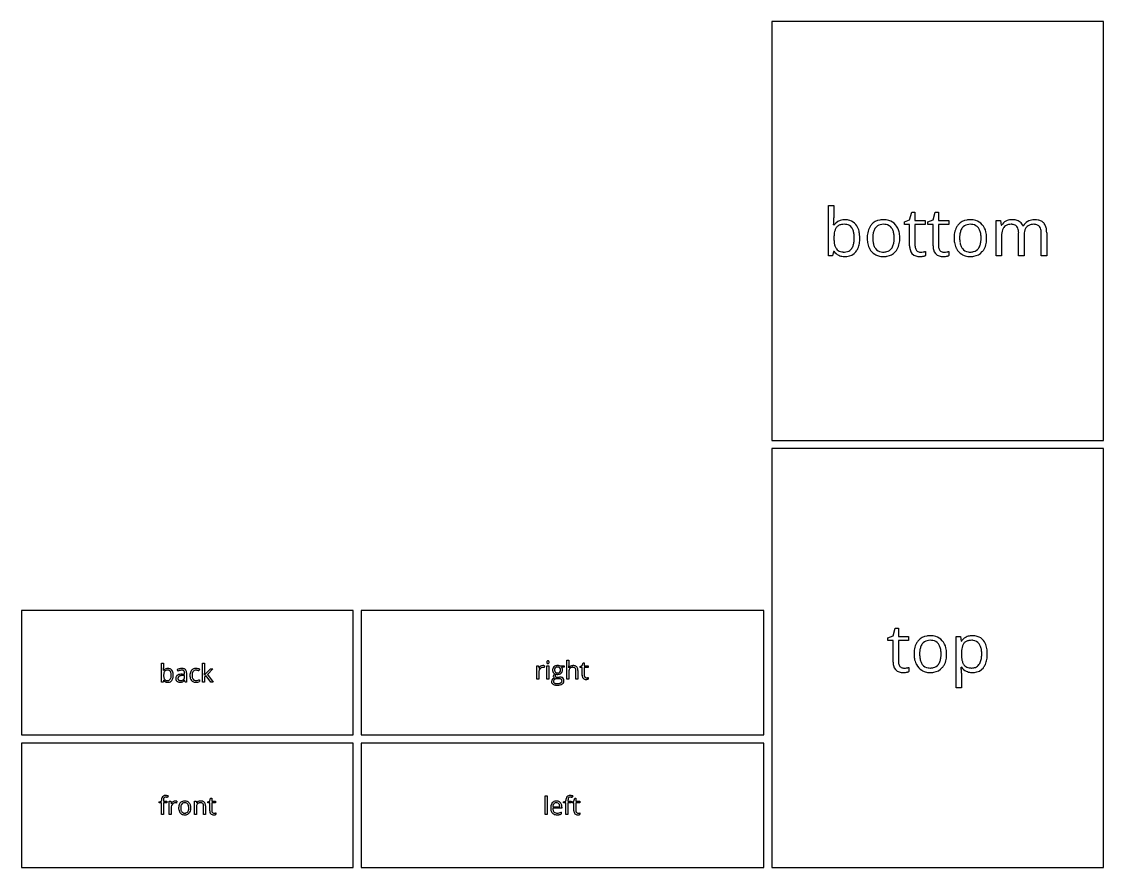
# Model space of a CAD drawing. Header units: millimetres. Extents: x 0 to 397, y 3 to 313.
import ezdxf

# ---------------------------------------------------------------- set-up
doc = ezdxf.new("R2010")
doc.units = ezdxf.units.MM

msp = doc.modelspace()

# ---------------------------------------------------------------- linework, layer by layer
at = {"layer": 'back_labelLayer'}
for p, q in [((51.35, 70.98), (51.35, 77.91)), ((51.35, 77.91), (52.09, 77.91)), ((52.09, 77.91), (52.09, 76.23)), ((57.34, 74.96), (57.12, 75.52)), ((65.26, 75.7), (65.03, 75.07)), ((66.35, 70.98), (66.35, 77.91)), ((66.35, 77.91), (67.08, 77.91)), ((67.08, 77.91), (67.08, 74.24)), ((67.66, 74.19), (69.24, 75.86)), ((70.12, 75.86), (68.14, 73.78)), ((69.24, 75.86), (70.12, 75.86)), ((52.03, 71.61), (51.88, 70.98)), ((52.09, 71.61), (52.03, 71.61)), ((52.05, 75.21), (52.09, 75.21)), ((58.93, 73.88), (59.76, 73.91)), ((59.74, 73.38), (59.01, 73.35)), ((59.74, 72.94), (59.74, 73.38)), ((59.79, 71.67), (59.75, 71.67)), ((59.76, 73.91), (59.76, 74.21)), ((59.94, 70.98), (59.79, 71.67)), ((60.48, 74.31), (60.48, 70.98)), ((65.19, 71.8), (65.19, 71.14)), ((67.04, 73.48), (67.08, 73.48)), ((67.64, 73.29), (67.08, 72.81)), ((67.08, 72.81), (67.08, 70.98)), ((69.36, 70.98), (67.64, 73.29)), ((68.14, 73.78), (70.25, 70.98)), ((51.88, 70.98), (51.35, 70.98)), ((60.48, 70.98), (59.94, 70.98)), ((67.08, 70.98), (66.35, 70.98)), ((70.25, 70.98), (69.36, 70.98))]:
    msp.add_line(p, q, dxfattribs=at)
for centre, radius, start, end in [((40.96, 76.07), 11.12, 355.7238, 358.1259), ((36.67, 76.21), 15.41, 358.1123, 0.0484), ((53.46, 74.25), 1.68, 95.1835, 145.1109), ((53.61, 73.42), 2.52, 89.8743, 96.8145), ((53.64, 73.68), 2.26, 74.2393, 90.5624), ((53.79, 74.23), 1.69, 38.5631, 74.067), ((58.73, 72.52), 3.41, 106.3569, 118.335), ((58.88, 72.07), 3.88, 104.5162, 106.5489), ((58.77, 72.52), 3.42, 90.0714, 104.6521), ((58.79, 72.82), 3.12, 81.568, 90.3249), ((58.97, 73.99), 1.93, 68.2273, 81.7494), ((59.22, 74.62), 1.26, 47.8683, 68.2934), ((59.26, 74.7), 1.17, 19.2331, 46.6741), ((63.75, 74.01), 1.91, 101.4913, 138.3134), ((63.99, 73.05), 2.9, 89.5892, 102.1788), ((64, 72.61), 3.34, 77.7702, 89.9475), ((63.94, 72.27), 3.69, 74.6797, 77.9578), ((64.28, 73.5), 2.41, 70.0946, 74.7386), ((64.61, 74.39), 1.46, 63.5033, 70.1862), ((64.75, 74.7), 1.12, 62.9297, 63.1861), ((42.81, 75.94), 9.26, 355.4718, 355.6524), ((56.07, 73.52), 3.98, 171.0668, 177.8457), ((57.78, 73.43), 5.7, 177.6177, 180.0425), ((56.97, 73.41), 4.89, 179.7763, 185.7075), ((53.42, 72.56), 1.64, 215.585, 245.8362), ((55.05, 73.21), 2.95, 185.5925, 194.2051), ((54.42, 73.78), 2.31, 160.8927, 171.2334), ((53.81, 72.89), 1.68, 193.943, 208.0218), ((53.43, 74.13), 1.27, 143.3382, 161.256), ((53.31, 72.63), 1.11, 208.5537, 217.5605), ((53.2, 74.29), 0.983, 120.1403, 142.4249), ((53.27, 72.62), 1.07, 218.1691, 253.8047), ((53.34, 74.02), 1.29, 100.4469, 119.6701), ((53.47, 73.23), 1.72, 253.1383, 266.8483), ((53.49, 73.24), 2.08, 89.5732, 100.7324), ((53.53, 73.89), 2.38, 266.3775, 270.0511), ((53.52, 73.61), 1.71, 78.6781, 90.375), ((53.54, 72.98), 1.47, 269.3869, 285.8631), ((53.67, 74.23), 1.08, 35.5409, 79.8011), ((53.74, 72.65), 1.75, 274.064, 321.4081), ((53.65, 72.59), 1.06, 286.0163, 326.8497), ((53.55, 74.14), 1.23, 32.7033, 35.5245), ((53.12, 72.94), 1.7, 326.7105, 343.6662), ((53.21, 73.95), 1.61, 15.778, 32.0151), ((52.14, 73.24), 2.73, 343.4172, 353.6369), ((52.16, 73.64), 2.71, 6.1649, 16.0396), ((50.51, 73.45), 4.37, 359.7681, 6.3095), ((50.64, 73.42), 4.24, 353.4935, 0.2206), ((53.4, 73.93), 2.18, 16.4709, 38.4075), ((53.48, 72.86), 2.08, 321.3161, 335.5437), ((52.82, 73.14), 2.8, 335.8306, 350.8255), ((52.3, 73.58), 3.34, 5.1339, 16.7973), ((51.31, 73.4), 4.33, 350.6563, 0.338), ((50.9, 73.43), 4.74, 359.8779, 5.4094), ((57.85, 72.38), 1.28, 115.4905, 182.3568), ((58.43, 72.31), 1.86, 179.5457, 192.695), ((57.8, 72.16), 1.22, 192.0828, 227.4521), ((58.49, 71.21), 2.62, 101.3568, 117.0799), ((59.51, 70.51), 4.95, 112.2122, 115.9642), ((58.51, 72.32), 1.17, 171.2121, 180.2059), ((58.4, 72.31), 1.06, 179.5266, 192.7788), ((58.14, 72.4), 0.789, 120.9734, 172.418), ((58.04, 72.23), 0.689, 192.3264, 222.058), ((58.02, 72.21), 0.658, 222.5806, 229.2546), ((58.11, 72.32), 0.805, 229.7838, 254.2724), ((59.03, 71.73), 3.63, 103.6227, 112.432), ((58.33, 72.11), 1.14, 113.5886, 121.6805), ((58.6, 71.45), 1.85, 102.7995, 113.2433), ((58.23, 72.72), 1.22, 253.9396, 266.4534), ((59, 68.8), 5.07, 92.4696, 101.7065), ((58.26, 73.16), 1.66, 266.0784, 270.059), ((58.74, 72.92), 2.41, 90.4485, 103.7666), ((58.94, 70.04), 3.3, 96.3545, 102.9953), ((58.28, 73.54), 2.04, 269.5792, 282.0414), ((59.18, 67.92), 5.43, 91.8565, 96.4479), ((58.43, 72.88), 1.36, 281.7121, 306.4594), ((58.73, 73.5), 1.83, 83.6507, 90.1754), ((59.15, 66.66), 7.22, 91.7164, 92.9096), ((58.81, 74.12), 1.21, 70.5717, 83.9928), ((58.96, 74.55), 0.75, 42.7296, 71.038), ((58.5, 72.77), 1.23, 306.9881, 313.8559), ((58.49, 72.77), 1.24, 314.1892, 347.427), ((57.35, 73.57), 3.06, 314.7445, 321.7072), ((58.9, 74.51), 0.825, 20.4094, 41.4479), ((58.44, 74.34), 1.31, 7.8272, 20.6042), ((57.87, 72.92), 1.88, 346.9178, 0.2825), ((57.64, 74.22), 2.12, 359.6934, 8.0035), ((57.42, 72.94), 2.33, 359.816, 0.0001), ((58.58, 74.45), 1.9, 6.3379, 19.6815), ((57.58, 74.32), 2.91, 359.8026, 6.6583), ((65.81, 73.42), 4.08, 169.8978, 180.3689), ((66.2, 73.38), 4.47, 179.9388, 183.9815), ((65, 73.28), 3.26, 183.5914, 196.3539), ((64.39, 73.68), 2.63, 153.0875, 170.1052), ((63.93, 72.95), 2.14, 196.0167, 221.1349), ((63.86, 73.94), 2.04, 138.655, 152.6853), ((63.71, 72.79), 1.87, 221.7976, 256.8021), ((66.59, 73.41), 4.08, 174.531, 180.1549), ((66.08, 73.38), 3.58, 179.7041, 188.0744), ((64.99, 73.59), 2.48, 160.1418, 175.1368), ((64.79, 73.19), 2.28, 187.9315, 200.3886), ((63.84, 74.04), 1.24, 114.4266, 161.6633), ((64.09, 72.93), 1.53, 200.4183, 216.6393), ((63.8, 72.72), 1.17, 216.9695, 261.3103), ((63.95, 73.66), 1.64, 88.7194, 112.5668), ((63.93, 73.33), 1.79, 260.1359, 270.2693), ((63.93, 74.63), 3.09, 270.2659, 286.2891), ((63.99, 73.66), 1.64, 87.675, 89.9748), ((63.96, 73.18), 2.12, 81.6911, 87.5078), ((63.83, 72.25), 3.05, 77.2999, 81.7345), ((63.65, 71.4), 3.93, 74.7802, 77.4497), ((63.82, 72.01), 3.29, 68.3295, 74.8831), ((63.74, 75.33), 3.82, 286.046, 292.3654), ((43.05, 75.16), 24.05, 356.0329, 356.6443), ((36.04, 75.63), 31.08, 356.021, 356.0552), ((52.58, 74.6), 14.5, 356.6326, 357.4909), ((58.32, 74.35), 8.76, 357.5042, 358.3307), ((62.15, 74.24), 4.93, 358.2738, 359.8929), ((70.65, 70.95), 4.38, 142.3233, 144.7075), ((72.98, 69.15), 7.32, 140.4331, 142.3365), ((76.02, 66.65), 11.25, 139.2798, 140.4704), ((79.53, 63.63), 15.88, 138.3417, 139.2878), ((53.54, 72.85), 1.95, 245.9802, 255.5455), ((53.6, 73.13), 2.24, 255.7755, 270.3185), ((53.62, 73.4), 2.51, 269.9226, 275.5482), ((57.84, 72.21), 1.27, 227.769, 237.805), ((57.95, 72.41), 1.5, 238.3273, 258.9183), ((58.1, 73.16), 2.27, 258.672, 270.4048), ((58.12, 74.22), 3.33, 269.9539, 273.1491), ((58.18, 73.41), 2.51, 272.9335, 281.4139), ((58.34, 72.61), 1.7, 281.298, 293.7313), ((58.46, 72.29), 1.36, 294.3933, 304.7372), ((58.1, 72.81), 1.99, 304.8486, 314.853), ((63.93, 73.65), 2.76, 256.4244, 270.489), ((63.96, 74.94), 4.05, 269.9656, 272.8643), ((64.02, 73.99), 3.1, 272.5981, 282.1878), ((64.24, 73.02), 2.1, 282.0345, 296.9454)]:
    msp.add_arc(centre, radius, start, end, dxfattribs=at)
at = {"layer": 'back_outsideCutPath'}
for p, q in [((0, 97.2), (0, 51.6)), ((121.6, 97.2), (0, 97.2)), ((121.6, 51.6), (121.6, 97.2)), ((0, 51.6), (121.6, 51.6))]:
    msp.add_line(p, q, dxfattribs=at)
at = {"layer": 'bottom_labelLayer'}
for p, q in [((295.99, 227.28), (295.99, 245.76)), ((295.99, 245.76), (297.96, 245.76)), ((297.96, 245.76), (297.96, 241.27)), ((325.73, 240.53), (326.56, 243.31)), ((326.56, 243.31), (327.7, 243.31)), ((327.7, 243.31), (327.7, 240.3)), ((334.31, 240.53), (335.14, 243.31)), ((335.14, 243.31), (336.28, 243.31)), ((336.28, 243.31), (336.28, 240.3)), ((297.87, 238.56), (297.96, 238.56)), ((323.86, 239.71), (325.73, 240.53)), ((323.86, 238.76), (323.86, 239.71)), ((325.73, 238.76), (323.86, 238.76)), ((325.73, 231.02), (325.73, 238.76)), ((327.7, 240.3), (331.48, 240.3)), ((331.48, 238.76), (327.7, 238.76)), ((327.7, 238.76), (327.7, 231.1)), ((331.48, 240.3), (331.48, 238.76)), ((332.45, 239.71), (334.31, 240.53)), ((332.45, 238.76), (332.45, 239.71)), ((334.31, 238.76), (332.45, 238.76)), ((334.31, 231.02), (334.31, 238.76)), ((336.28, 240.3), (340.06, 240.3)), ((340.06, 238.76), (336.28, 238.76)), ((336.28, 238.76), (336.28, 231.1)), ((340.06, 240.3), (340.06, 238.76)), ((357.45, 227.28), (357.45, 240.3)), ((357.45, 240.3), (359.05, 240.3)), ((359.05, 240.3), (359.37, 238.51)), ((359.37, 238.51), (359.46, 238.51)), ((367.3, 238.32), (367.4, 238.32)), ((365.73, 227.28), (365.73, 235.75)), ((367.71, 234.55), (367.71, 227.28)), ((374.04, 227.28), (374.04, 235.75)), ((376.01, 235.77), (376.01, 227.28)), ((359.42, 234.11), (359.42, 227.28)), ((297.41, 227.28), (295.99, 227.28)), ((297.82, 228.95), (297.41, 227.28)), ((297.96, 228.95), (297.82, 228.95)), ((331.57, 228.91), (331.57, 227.4)), ((340.16, 228.91), (340.16, 227.4)), ((359.42, 227.28), (357.45, 227.28)), ((367.71, 227.28), (365.73, 227.28)), ((376.01, 227.28), (374.04, 227.28))]:
    msp.add_line(p, q, dxfattribs=at)
for centre, radius, start, end in [((273.29, 240.51), 24.66, 355.4717, 355.6526), ((268.3, 240.85), 29.65, 355.7239, 358.1259), ((256.87, 241.23), 41.1, 358.1123, 0.0484), ((301.64, 236), 4.48, 95.1835, 145.1109), ((300.93, 236.1), 2.62, 120.1403, 142.4249), ((301.31, 235.39), 3.43, 100.4469, 119.6701), ((301.72, 233.32), 5.54, 89.5731, 100.7324), ((302.03, 233.78), 6.73, 89.8743, 96.8145), ((301.79, 234.3), 4.56, 78.6781, 90.375), ((302.11, 234.48), 6.02, 74.2393, 90.5624), ((302.18, 235.94), 2.87, 35.5408, 79.8011), ((302.51, 235.95), 4.51, 38.5631, 74.067), ((301.48, 235.15), 5.81, 16.4709, 38.4075), ((315.82, 235.13), 5.45, 138.1759, 150.2287), ((315.64, 235.27), 5.21, 99.1759, 137.9833), ((315.68, 235.67), 3.14, 103.4685, 142.3119), ((316.14, 232.88), 7.66, 89.7326, 100.076), ((316.08, 234.17), 4.69, 89.4806, 103.8805), ((316.15, 233.89), 4.97, 79.3453, 90.3175), ((316.25, 233.91), 6.62, 73.5223, 90.5692), ((316.53, 235.58), 3.24, 37.9578, 80.4006), ((316.63, 235.32), 5.16, 41.1446, 73.2134), ((315.89, 234.68), 6.14, 13.5014, 41.0703), ((347.68, 235.13), 5.45, 138.1759, 150.2287), ((347.5, 235.27), 5.21, 99.1759, 137.9833), ((347.55, 235.67), 3.14, 103.4685, 142.3119), ((348.01, 232.88), 7.66, 89.7326, 100.076), ((347.94, 234.17), 4.69, 89.4806, 103.8805), ((348.01, 233.89), 4.97, 79.3453, 90.3175), ((348.11, 233.91), 6.62, 73.5223, 90.5692), ((348.39, 235.58), 3.24, 37.9578, 80.4006), ((348.5, 235.32), 5.16, 41.1446, 73.2134), ((347.75, 234.68), 6.14, 13.5014, 41.0703), ((362.8, 236.55), 3.87, 117.1209, 149.5424), ((362.32, 236.17), 2.58, 123.7021, 142.3022), ((362.58, 235.72), 3.1, 101.1546, 123.0656), ((363.2, 235.85), 4.68, 93.8343, 117.5072), ((362.95, 233.96), 4.9, 89.5573, 101.4832), ((363.31, 234.88), 5.65, 89.9662, 94.2831), ((363, 234.24), 4.62, 85.5238, 90.0793), ((363.37, 234.08), 6.45, 77.5572, 90.5513), ((363.13, 235.58), 3.27, 72.3601, 85.9562), ((363.51, 236.72), 2.07, 41.0611, 72.8993), ((363.97, 236.65), 3.81, 52.7027, 78.0054), ((363.25, 236.55), 2.38, 20.7071, 40.0218), ((364.19, 237.05), 3.37, 22.2098, 51.4971), ((370.97, 236.28), 4.12, 119.4042, 150.1829), ((370.59, 236.13), 2.61, 122.3597, 140.2884), ((371.42, 235.58), 4.94, 118.2583, 120.063), ((371.42, 235.53), 4.99, 95.8635, 117.9693), ((370.88, 235.62), 3.2, 101.0032, 121.784), ((371.27, 233.79), 5.07, 89.5621, 101.2962), ((371.59, 234.31), 6.22, 89.9197, 96.2617), ((371.31, 234.28), 4.58, 85.8145, 90.0685), ((371.65, 233.68), 6.85, 79.9361, 90.3804), ((371.43, 235.58), 3.27, 72.6396, 86.2568), ((371.81, 236.72), 2.07, 41.0408, 73.1793), ((372.1, 236.15), 4.34, 62.9723, 80.1665), ((371.55, 236.55), 2.38, 20.7071, 40.0218), ((372.58, 237.13), 3.25, 44.229, 62.6229), ((372.44, 237.07), 3.39, 19.5612, 43.3161), ((370.38, 236.3), 5.6, 7.5042, 19.9645), ((313.15, 233.81), 15.19, 177.6177, 180.0425), ((308.58, 234.04), 10.61, 171.0668, 177.8457), ((304.19, 234.75), 6.17, 160.8926, 171.2334), ((301.56, 235.69), 3.37, 143.3382, 161.256), ((301.86, 235.71), 3.27, 32.7034, 35.5242), ((300.98, 235.21), 4.28, 15.7779, 32.0151), ((298.15, 234.37), 7.23, 6.1649, 16.0396), ((293.76, 233.87), 11.65, 359.7681, 6.3095), ((298.53, 234.22), 8.9, 5.1339, 16.7973), ((294.8, 233.83), 12.65, 359.8779, 5.4094), ((320.41, 233.87), 10.24, 169.2443, 180.3881), ((316.93, 234.56), 6.69, 150.7112, 169.4695), ((322.63, 233.84), 10.42, 173.0086, 180.2464), ((318.87, 234.32), 6.62, 162.0653, 173.1675), ((316.45, 235.13), 4.08, 142.9026, 162.375), ((315.86, 235.1), 4.06, 20.0257, 37.4351), ((313.85, 234.37), 6.2, 7.744, 20.069), ((310.25, 233.85), 9.84, 359.7076, 7.8973), ((313.03, 233.93), 9.1, 1.1277, 13.88), ((310.56, 233.8), 11.57, 359.9919, 1.542), ((352.27, 233.87), 10.24, 169.2443, 180.3881), ((348.79, 234.56), 6.69, 150.7112, 169.4695), ((354.49, 233.84), 10.42, 173.0086, 180.2464), ((350.73, 234.32), 6.62, 162.0653, 173.1675), ((348.31, 235.13), 4.08, 142.9026, 162.375), ((347.72, 235.1), 4.06, 20.0257, 37.4351), ((345.71, 234.37), 6.2, 7.744, 20.069), ((342.11, 233.85), 9.84, 359.7076, 7.8973), ((344.89, 233.93), 9.1, 1.1277, 13.88), ((342.42, 233.8), 11.57, 359.9919, 1.542), ((373.14, 234.11), 13.72, 178.0976, 180.0253), ((369.33, 234.28), 9.91, 171.3042, 178.3502), ((365.33, 234.91), 5.86, 161.0235, 171.4469), ((362.92, 235.76), 3.31, 143.077, 161.3914), ((362.06, 236.1), 3.65, 7.9864, 20.795), ((359.92, 235.78), 5.82, 359.6948, 8.1471), ((376.37, 234.6), 8.67, 172.3777, 180.1829), ((378.59, 234.55), 10.88, 179.8941, 180.0006), ((373.08, 235.05), 5.35, 160.8732, 172.5272), ((371.12, 235.75), 3.26, 140.9765, 161.1699), ((370.36, 236.1), 3.65, 7.9864, 20.795), ((368.22, 235.78), 5.82, 359.6948, 8.1471), ((366.97, 235.82), 9.04, 359.7107, 7.6907), ((311, 233.75), 13.03, 179.7763, 185.7075), ((305.86, 233.22), 7.87, 185.5925, 194.2051), ((302.57, 232.36), 4.47, 193.943, 208.0219), ((301.24, 231.69), 2.97, 208.5537, 217.5605), ((300.74, 232.5), 4.53, 326.7105, 343.6662), ((298.1, 233.31), 7.28, 343.4171, 353.6369), ((294.11, 233.78), 11.3, 353.4935, 0.2205), ((299.92, 233.05), 7.47, 335.8306, 350.8255), ((295.89, 233.73), 11.56, 350.6563, 0.338), ((320.03, 233.76), 9.86, 179.7745, 189.0933), ((317.5, 233.33), 7.29, 188.9102, 205.3171), ((316.75, 233.02), 6.48, 205.656, 208.4461), ((322.2, 233.75), 9.98, 179.706, 187.9161), ((318.54, 233.22), 6.28, 187.7639, 200.0977), ((316.52, 232.48), 4.14, 200.0846, 216.9132), ((315.7, 232.54), 4.23, 323.0089, 342.6391), ((313.28, 233.33), 6.78, 342.3616, 353.7538), ((309.7, 233.76), 10.38, 353.5363, 0.2014), ((315.38, 233.05), 6.69, 330.2507, 349.4117), ((311.95, 233.73), 10.18, 349.1762, 0.3863), ((331.92, 230.95), 6.2, 179.3551, 192.8478), ((331.67, 231.08), 3.97, 179.6417, 189.7506), ((330.27, 230.83), 2.55, 189.548, 205.7874), ((340.51, 230.95), 6.2, 179.3551, 192.8478), ((340.25, 231.08), 3.97, 179.6417, 189.7506), ((338.85, 230.83), 2.55, 189.548, 205.7874), ((351.89, 233.76), 9.86, 179.7745, 189.0933), ((349.36, 233.33), 7.29, 188.9102, 205.3171), ((348.61, 233.02), 6.48, 205.656, 208.4461), ((354.06, 233.75), 9.98, 179.706, 187.9161), ((350.4, 233.22), 6.28, 187.7639, 200.0977), ((348.38, 232.48), 4.14, 200.0846, 216.9132), ((347.56, 232.54), 4.23, 323.0089, 342.6391), ((345.14, 233.33), 6.78, 342.3616, 353.7538), ((341.56, 233.76), 10.38, 353.5363, 0.2014), ((347.24, 233.05), 6.69, 330.2507, 349.4117), ((343.81, 233.73), 10.18, 349.1762, 0.3863), ((301.51, 231.5), 4.37, 215.585, 245.8362), ((301.13, 231.64), 2.86, 218.169, 253.8047), ((301.85, 232.26), 5.2, 245.9802, 255.5456), ((301.66, 233.28), 4.58, 253.1383, 266.8483), ((302.02, 233.02), 5.98, 255.7755, 270.3186), ((301.81, 235.03), 6.34, 266.3775, 270.0511), ((301.85, 232.62), 3.93, 269.3869, 285.8631), ((302.06, 233.73), 6.69, 269.9226, 275.5481), ((302.37, 231.73), 4.67, 274.064, 321.4081), ((302.15, 231.57), 2.83, 286.0163, 326.8497), ((301.7, 232.28), 5.54, 321.3161, 335.5436), ((315.77, 232.42), 5.34, 207.7947, 238.6758), ((315.84, 232.56), 5.49, 238.8115, 253.2428), ((315.78, 231.96), 3.23, 217.301, 261.7099), ((316.05, 233.37), 6.33, 253.5437, 270.4182), ((316.12, 233.59), 4.9, 260.5033, 270.2477), ((316.13, 234.7), 7.65, 269.7503, 279.8033), ((316.19, 233.27), 4.58, 269.4482, 284.7256), ((316.55, 231.93), 3.19, 284.5662, 322.6334), ((316.62, 232.35), 5.26, 278.8959, 317.9979), ((316.43, 232.5), 5.5, 318.144, 329.7566), ((328.81, 230.11), 2.98, 190.3818, 253.8772), ((329.69, 230.56), 1.91, 206.1295, 221.4084), ((329.42, 232.19), 5.15, 253.7848, 270.8853), ((329.63, 230.51), 1.83, 221.5949, 262.3505), ((329.78, 231.3), 2.63, 261.3266, 270.1913), ((329.5, 232.09), 5.05, 270.003, 270.7605), ((329.48, 233.19), 6.14, 270.8932, 275.5484), ((329.8, 235.14), 6.47, 269.8804, 278.3028), ((329.25, 235.58), 8.54, 275.526, 279.294), ((329.45, 234.42), 7.37, 279.1862, 280.1143), ((329.86, 234.64), 5.97, 278.4153, 279.0081), ((329.78, 232.63), 5.55, 280.0069, 283.3736), ((329.14, 239.28), 10.66, 278.9589, 280.5105), ((330.27, 230.57), 3.43, 283.3069, 288.1197), ((329.83, 235.57), 6.89, 280.4848, 282.6269), ((330.44, 232.87), 4.12, 282.5877, 285.5794), ((330.74, 229.15), 1.94, 287.9889, 295.3048), ((330.74, 231.75), 2.96, 285.7241, 286.2567), ((337.4, 230.11), 2.98, 190.3818, 253.8772), ((338.28, 230.56), 1.91, 206.1295, 221.4084), ((338.01, 232.19), 5.15, 253.7848, 270.8853), ((338.21, 230.51), 1.83, 221.5949, 262.3505), ((338.37, 231.3), 2.63, 261.3266, 270.1913), ((338.09, 232.09), 5.05, 270.003, 270.7605), ((338.06, 233.19), 6.14, 270.8932, 275.5484), ((338.39, 235.14), 6.47, 269.8804, 278.3028), ((337.83, 235.58), 8.54, 275.526, 279.294), ((338.04, 234.42), 7.37, 279.1862, 280.1143), ((338.45, 234.64), 5.97, 278.4153, 279.0081), ((338.37, 232.63), 5.55, 280.0069, 283.3736), ((337.72, 239.28), 10.66, 278.9589, 280.5105), ((338.86, 230.57), 3.43, 283.3069, 288.1197), ((338.42, 235.57), 6.89, 280.4848, 282.6269), ((339.02, 232.87), 4.12, 282.5877, 285.5794), ((339.33, 229.15), 1.94, 287.9889, 295.3048), ((339.33, 231.75), 2.96, 285.7241, 286.2567), ((347.63, 232.42), 5.34, 207.7947, 238.6758), ((347.7, 232.56), 5.49, 238.8115, 253.2428), ((347.64, 231.96), 3.23, 217.301, 261.7099), ((347.91, 233.37), 6.33, 253.5437, 270.4182), ((347.98, 233.59), 4.9, 260.5033, 270.2477), ((347.99, 234.7), 7.65, 269.7503, 279.8033), ((348.05, 233.27), 4.58, 269.4482, 284.7256), ((348.41, 231.93), 3.19, 284.5662, 322.6334), ((348.48, 232.35), 5.26, 278.8959, 317.9979), ((348.29, 232.5), 5.5, 318.144, 329.7566)]:
    msp.add_arc(centre, radius, start, end, dxfattribs=at)
at = {"layer": 'bottom_outsideCutPath'}
for p, q in [((275.2, 313.2), (275.2, 159.6)), ((396.8, 313.2), (275.2, 313.2)), ((396.8, 159.6), (396.8, 313.2)), ((275.2, 159.6), (396.8, 159.6))]:
    msp.add_line(p, q, dxfattribs=at)
at = {"layer": 'front_labelLayer'}
for p, q in [((53.74, 29.18), (53.55, 28.59)), ((69.02, 27.33), (69.33, 28.37)), ((69.33, 28.37), (69.76, 28.37)), ((69.76, 28.37), (69.76, 27.24)), ((50.39, 27), (51.26, 27.26)), ((50.39, 26.66), (50.39, 27)), ((51.26, 26.66), (50.39, 26.66)), ((51.26, 27.26), (51.26, 27.53)), ((51.26, 22.36), (51.26, 26.66)), ((52, 27.55), (52, 27.24)), ((52, 27.24), (53.25, 27.24)), ((53.25, 26.66), (52, 26.66)), ((52, 26.66), (52, 22.36)), ((53.25, 27.24), (53.25, 26.66)), ((54.14, 22.36), (54.14, 27.24)), ((54.14, 27.24), (54.75, 27.24)), ((54.75, 27.24), (54.83, 26.33)), ((54.83, 26.33), (54.87, 26.33)), ((54.88, 24.97), (54.88, 22.36)), ((56.95, 27.27), (56.84, 26.59)), ((63.37, 22.36), (63.37, 27.24)), ((63.37, 27.24), (63.97, 27.24)), ((63.97, 27.24), (64.09, 26.57)), ((64.09, 26.57), (64.12, 26.57)), ((64.11, 24.92), (64.11, 22.36)), ((66.71, 22.36), (66.71, 25.51)), ((67.45, 25.54), (67.45, 22.36)), ((68.32, 27.02), (69.02, 27.33)), ((68.32, 26.66), (68.32, 27.02)), ((69.02, 26.66), (68.32, 26.66)), ((69.02, 23.76), (69.02, 26.66)), ((69.76, 27.24), (71.17, 27.24)), ((71.17, 26.66), (69.76, 26.66)), ((69.76, 26.66), (69.76, 23.79)), ((71.17, 27.24), (71.17, 26.66)), ((52, 22.36), (51.26, 22.36)), ((54.88, 22.36), (54.14, 22.36)), ((64.11, 22.36), (63.37, 22.36)), ((67.45, 22.36), (66.71, 22.36)), ((71.21, 22.97), (71.21, 22.4))]:
    msp.add_line(p, q, dxfattribs=at)
for centre, radius, start, end in [((54.26, 27.57), 3, 167.5776, 180.6587), ((52.85, 27.9), 1.55, 141.7434, 168.2322), ((52.62, 28.02), 1.3, 98.2552, 139.6203), ((54.54, 27.59), 2.53, 171.6528, 178.4384), ((53.53, 27.75), 1.51, 161.8437, 171.7847), ((52.9, 27.96), 0.855, 145.0688, 162.1802), ((52.72, 28.07), 0.64, 102.7677, 144.338), ((52.82, 27.09), 2.25, 89.6697, 99.9314), ((52.81, 27.73), 0.997, 89.486, 103.4197), ((52.82, 27.13), 1.59, 83.0761, 89.7928), ((52.82, 26.95), 2.38, 81.5641, 89.7017), ((52.72, 26.35), 2.38, 76.5183, 83.0217), ((52.66, 25.79), 3.56, 75.974, 81.6564), ((52.44, 25.17), 3.59, 71.9613, 76.5919), ((52.37, 24.59), 4.79, 73.2963, 76.0946), ((55.49, 27.55), 3.49, 178.1974, 180.0231), ((57.04, 25.11), 2.5, 139.4139, 150.6033), ((57.12, 24.98), 2.24, 173.6908, 180.0883), ((56.57, 25.06), 1.69, 138.9576, 174.5422), ((56.59, 25.49), 1.91, 124.2322, 139.4161), ((56.62, 25.02), 1.75, 135.6208, 138.8378), ((56.3, 25.37), 1.28, 89.6335, 137.0881), ((56.35, 25.85), 1.47, 89.6797, 124.4406), ((56.31, 24.92), 1.73, 87.3437, 89.9661), ((56.37, 23.93), 3.39, 84.9923, 90.1281), ((56.28, 24.38), 2.27, 81.5884, 87.1917), ((56.14, 23.41), 3.26, 77.4454, 81.636), ((56.45, 24.84), 2.48, 78.4892, 85.0266), ((61.43, 24.83), 3.84, 169.2443, 180.3881), ((61.29, 24.79), 3.7, 179.7745, 189.0933), ((60.34, 24.62), 2.73, 188.9103, 205.3171), ((60.12, 25.08), 2.51, 150.7112, 169.4695), ((59.71, 25.3), 2.04, 138.1759, 150.2288), ((59.64, 25.35), 1.96, 99.1759, 137.9833), ((62.26, 24.82), 3.91, 173.0086, 180.2464), ((62.1, 24.78), 3.74, 179.706, 187.9161), ((60.85, 25), 2.48, 162.0653, 173.1675), ((60.72, 24.58), 2.36, 187.7639, 200.0977), ((59.94, 25.3), 1.53, 142.9026, 162.375), ((59.65, 25.5), 1.18, 103.4685, 142.3119), ((59.83, 24.45), 2.87, 89.7327, 100.076), ((59.8, 24.94), 1.76, 89.4806, 103.8805), ((59.83, 24.83), 1.86, 79.3453, 90.3175), ((59.87, 24.84), 2.48, 73.5223, 90.5692), ((59.97, 25.47), 1.22, 37.9578, 80.4006), ((60.01, 25.37), 1.94, 41.1446, 73.2134), ((59.72, 25.29), 1.52, 20.0257, 37.4351), ((59.66, 24.33), 1.59, 323.0089, 342.639), ((58.97, 25.01), 2.32, 7.744, 20.069), ((58.75, 24.63), 2.54, 342.3616, 353.7537), ((57.62, 24.82), 3.69, 359.7076, 7.8972), ((57.41, 24.79), 3.89, 353.5363, 0.2014), ((59.73, 25.13), 2.3, 13.5014, 41.0703), ((59.54, 24.52), 2.51, 330.2507, 349.4116), ((58.66, 24.85), 3.41, 1.1277, 13.88), ((58.25, 24.77), 3.82, 349.1762, 0.3862), ((57.73, 24.8), 4.34, 359.992, 1.5419), ((67.6, 24.97), 3.49, 171.1766, 178.3217), ((68.84, 24.92), 4.74, 178.0809, 180.0237), ((65.39, 25.77), 1.5, 116.9443, 147.6525), ((66.23, 25.19), 2.1, 159.9534, 171.3801), ((65.39, 25.51), 1.21, 140.1519, 160.3146), ((65.25, 25.6), 1.04, 118.5439, 139.1927), ((65.54, 25.51), 1.8, 115.8073, 117.6066), ((65.41, 25.29), 1.39, 100.1177, 118.1602), ((65.62, 25.32), 2, 94.3227, 115.5454), ((65.57, 24.46), 2.24, 89.5933, 100.3718), ((65.67, 24.9), 2.42, 89.9578, 94.7109), ((65.59, 24.74), 1.96, 84.0198, 90.151), ((65.69, 24.41), 2.92, 80.5585, 90.3538), ((65.66, 25.37), 1.32, 71.0827, 84.3692), ((65.83, 25.83), 0.833, 43.3791, 71.5386), ((65.87, 25.46), 1.85, 65.1094, 80.7638), ((65.79, 25.81), 0.879, 22.7025, 42.3419), ((65.39, 25.65), 1.31, 8.4931, 22.658), ((66.09, 25.94), 1.33, 46.5584, 64.8782), ((64.62, 25.52), 2.09, 359.6714, 8.6878), ((66.1, 25.98), 1.28, 19.3849, 45.5997), ((65.36, 25.71), 2.07, 6.9634, 19.8364), ((64.22, 25.55), 3.23, 359.7632, 7.2116), ((60.05, 24.51), 2.43, 205.6561, 208.4461), ((59.69, 24.28), 2, 207.7947, 238.6758), ((59.97, 24.31), 1.55, 200.0846, 216.9132), ((59.71, 24.33), 2.06, 238.8116, 253.2428), ((59.69, 24.11), 1.21, 217.3009, 261.7099), ((59.79, 24.64), 2.37, 253.5437, 270.4183), ((59.82, 24.72), 1.84, 260.5033, 270.2477), ((59.82, 25.14), 2.87, 269.7503, 279.8033), ((59.84, 24.6), 1.72, 269.4482, 284.7256), ((59.98, 24.1), 1.19, 284.5662, 322.6334), ((60.01, 24.26), 1.97, 278.8959, 317.9979), ((59.93, 24.31), 2.06, 318.144, 329.7567), ((71.34, 23.73), 2.32, 179.3551, 192.8477), ((70.18, 23.42), 1.12, 190.3818, 253.8772), ((71.25, 23.78), 1.49, 179.6416, 189.7506), ((70.72, 23.69), 0.955, 189.5479, 205.7874), ((70.5, 23.59), 0.717, 206.1295, 221.4083), ((70.4, 24.2), 1.93, 253.7848, 270.8853), ((70.48, 23.57), 0.687, 221.5949, 262.3505), ((70.54, 23.86), 0.988, 261.3267, 270.1913), ((70.43, 24.16), 1.9, 270.0036, 270.7604), ((70.42, 24.57), 2.3, 270.8933, 275.5483), ((70.55, 25.3), 2.43, 269.8803, 278.3029), ((70.34, 25.47), 3.2, 275.5261, 279.2939), ((70.41, 25.03), 2.77, 279.1866, 280.1144), ((70.57, 25.11), 2.24, 278.415, 279.0081), ((70.54, 24.36), 2.08, 280.0071, 283.3734), ((70.3, 26.86), 4, 278.9591, 280.5103), ((70.72, 23.59), 1.29, 283.307, 288.1197), ((70.56, 25.46), 2.58, 280.4849, 282.6268), ((70.78, 24.45), 1.55, 282.5875, 285.5796), ((70.9, 23.06), 0.727, 287.989, 295.3048), ((70.9, 24.03), 1.11, 285.7232, 286.2567)]:
    msp.add_arc(centre, radius, start, end, dxfattribs=at)
at = {"layer": 'front_outsideCutPath'}
for p, q in [((0, 48.6), (0, 3)), ((121.6, 48.6), (0, 48.6)), ((121.6, 3), (121.6, 48.6)), ((0, 3), (121.6, 3))]:
    msp.add_line(p, q, dxfattribs=at)
at = {"layer": 'left_labelLayer'}
for p, q in [((192.02, 22.36), (192.02, 29.28)), ((192.02, 29.28), (192.76, 29.28)), ((192.76, 29.28), (192.76, 22.36)), ((202.14, 29.18), (201.95, 28.59)), ((202.59, 27.33), (202.9, 28.37)), ((202.9, 28.37), (203.33, 28.37)), ((203.33, 28.37), (203.33, 27.24)), ((198.18, 24.66), (194.82, 24.66)), ((194.84, 25.26), (197.39, 25.26)), ((198.18, 25.13), (198.18, 24.66)), ((198.79, 27), (199.66, 27.26)), ((198.79, 26.66), (198.79, 27)), ((199.66, 26.66), (198.79, 26.66)), ((199.66, 27.26), (199.66, 27.53)), ((199.66, 22.36), (199.66, 26.66)), ((200.4, 27.55), (200.4, 27.24)), ((200.4, 27.24), (201.64, 27.24)), ((201.64, 26.66), (200.4, 26.66)), ((200.4, 26.66), (200.4, 22.36)), ((201.64, 27.24), (201.64, 26.66)), ((201.89, 27.02), (202.59, 27.33)), ((201.89, 26.66), (201.89, 27.02)), ((202.59, 26.66), (201.89, 26.66)), ((202.59, 23.76), (202.59, 26.66)), ((203.33, 27.24), (204.74, 27.24)), ((204.74, 26.66), (203.33, 26.66)), ((203.33, 26.66), (203.33, 23.79)), ((204.74, 27.24), (204.74, 26.66)), ((192.76, 22.36), (192.02, 22.36)), ((197.97, 23.24), (197.97, 22.58)), ((200.4, 22.36), (199.66, 22.36)), ((204.78, 22.97), (204.78, 22.4))]:
    msp.add_line(p, q, dxfattribs=at)
for centre, radius, start, end in [((202.66, 27.57), 3, 167.5776, 180.6587), ((201.25, 27.9), 1.55, 141.7434, 168.2322), ((201.02, 28.02), 1.3, 98.2552, 139.6203), ((202.94, 27.59), 2.53, 171.6528, 178.4384), ((201.92, 27.75), 1.51, 161.8437, 171.7847), ((201.3, 27.96), 0.855, 145.0688, 162.1802), ((201.12, 28.07), 0.64, 102.7677, 144.338), ((201.22, 27.09), 2.25, 89.6697, 99.9314), ((201.21, 27.73), 0.997, 89.486, 103.4197), ((201.22, 27.13), 1.59, 83.0761, 89.7928), ((201.22, 26.95), 2.38, 81.5641, 89.7017), ((201.12, 26.35), 2.38, 76.5183, 83.0217), ((201.05, 25.79), 3.56, 75.974, 81.6564), ((200.84, 25.17), 3.59, 71.9613, 76.5919), ((200.77, 24.59), 4.79, 73.2963, 76.0946), ((197.94, 24.78), 3.88, 168.9539, 180.3844), ((198.28, 24.76), 4.22, 179.9888, 181.799), ((197.33, 24.7), 3.27, 181.3575, 194.492), ((196.67, 25.04), 2.59, 149.4071, 169.1854), ((196.27, 24.41), 2.18, 194.0877, 223.0538), ((196.32, 25.23), 2.19, 140.1056, 148.9067), ((196.1, 25.43), 1.89, 92.4763, 140.5386), ((197.79, 24.72), 2.97, 181.1447, 190.8007), ((197.62, 25.01), 2.79, 172.1545, 174.7616), ((196.98, 25.11), 2.15, 160.3353, 172.5315), ((196.74, 24.52), 1.9, 190.6006, 206.0275), ((196.34, 25.35), 1.46, 138.0995, 160.5866), ((196.09, 25.57), 1.13, 106.4657, 137.9177), ((196.17, 25.25), 1.46, 89.4422, 106.209), ((196.2, 24.71), 2.61, 89.9638, 93.9176), ((196.2, 25.19), 1.52, 79.6469, 90.291), ((196.22, 25.07), 2.25, 74.2126, 90.545), ((196.3, 25.68), 1.01, 40.0823, 80.6243), ((196.36, 25.59), 1.71, 41.2065, 74.0233), ((196.2, 25.6), 1.14, 23.4821, 39.7072), ((195.77, 25.42), 1.61, 8.7342, 23.2772), ((194.87, 25.28), 2.52, 359.6745, 8.9224), ((196.09, 25.36), 2.07, 11.5994, 41.1496), ((195.18, 25.15), 3.01, 359.6148, 12.0336), ((203.89, 27.55), 3.49, 178.1974, 180.0231), ((196.16, 24.33), 2.03, 223.5466, 256.1957), ((196.28, 24.3), 1.39, 206.2951, 222.5558), ((196.24, 24.27), 1.34, 223.0645, 258.1401), ((196.37, 25.14), 2.87, 256.0088, 270.4848), ((196.4, 24.95), 2.04, 257.5312, 270.432), ((196.39, 28.29), 6.02, 269.9669, 271.9932), ((196.4, 26.82), 3.9, 270.1984, 292.209), ((196.45, 26.84), 4.57, 271.912, 275.9727), ((196.61, 25.38), 3.1, 275.9055, 281.6604), ((196.53, 25.66), 3.39, 281.9936, 287.8852), ((196.21, 26.65), 4.44, 287.9023, 293.4861), ((196.22, 27.36), 4.47, 291.8254, 293.1613), ((204.91, 23.73), 2.32, 179.3551, 192.8477), ((203.75, 23.42), 1.12, 190.3818, 253.8772), ((204.82, 23.78), 1.49, 179.6416, 189.7506), ((204.29, 23.69), 0.955, 189.5479, 205.7874), ((204.07, 23.59), 0.717, 206.1295, 221.4083), ((203.97, 24.2), 1.93, 253.7848, 270.8853), ((204.05, 23.57), 0.687, 221.5949, 262.3505), ((204.11, 23.86), 0.988, 261.3267, 270.1913), ((204, 24.16), 1.9, 270.0036, 270.7604), ((203.99, 24.57), 2.3, 270.8933, 275.5483), ((204.12, 25.3), 2.43, 269.8803, 278.3029), ((203.91, 25.47), 3.2, 275.5261, 279.2939), ((203.98, 25.03), 2.77, 279.1866, 280.1144), ((204.14, 25.11), 2.24, 278.415, 279.0081), ((204.11, 24.36), 2.08, 280.0071, 283.3734), ((203.87, 26.86), 4, 278.9591, 280.5103), ((204.29, 23.59), 1.29, 283.307, 288.1197), ((204.13, 25.46), 2.58, 280.4849, 282.6268), ((204.35, 24.45), 1.55, 282.5875, 285.5796), ((204.47, 23.06), 0.727, 287.989, 295.3048), ((204.47, 24.03), 1.11, 285.7232, 286.2567)]:
    msp.add_arc(centre, radius, start, end, dxfattribs=at)
at = {"layer": 'left_outsideCutPath'}
for p, q in [((124.6, 48.6), (124.6, 3)), ((272.2, 48.6), (124.6, 48.6)), ((272.2, 3), (272.2, 48.6)), ((124.6, 3), (272.2, 3))]:
    msp.add_line(p, q, dxfattribs=at)
at = {"layer": 'right_labelLayer'}
for p, q in [((188.97, 72.03), (188.97, 76.91)), ((188.97, 76.91), (189.58, 76.91)), ((189.58, 76.91), (189.66, 76.01)), ((189.66, 76.01), (189.7, 76.01)), ((191.78, 76.95), (191.67, 76.26)), ((192.69, 72.03), (192.69, 76.91)), ((192.69, 76.91), (193.43, 76.91)), ((193.43, 76.91), (193.43, 72.03)), ((197.3, 76.91), (198.99, 76.91)), ((198.99, 76.44), (198.09, 76.34)), ((198.99, 76.91), (198.99, 76.44)), ((199.99, 72.03), (199.99, 78.96)), ((199.99, 78.96), (200.73, 78.96)), ((200.7, 76.23), (200.74, 76.23)), ((200.73, 78.96), (200.73, 76.86)), ((204.94, 76.69), (205.64, 77)), ((204.94, 76.34), (204.94, 76.69)), ((205.64, 76.34), (204.94, 76.34)), ((205.64, 77), (205.95, 78.04)), ((205.64, 73.43), (205.64, 76.34)), ((205.95, 78.04), (206.38, 78.04)), ((206.38, 78.04), (206.38, 76.91)), ((206.38, 76.91), (207.8, 76.91)), ((207.8, 76.34), (206.38, 76.34)), ((206.38, 76.34), (206.38, 73.46)), ((207.8, 76.91), (207.8, 76.34)), ((189.71, 72.03), (188.97, 72.03)), ((189.71, 74.65), (189.71, 72.03)), ((193.43, 72.03), (192.69, 72.03)), ((197.05, 72.14), (196.16, 72.14)), ((196.42, 72.81), (197.28, 72.81)), ((200.73, 72.03), (199.99, 72.03)), ((200.73, 74.58), (200.73, 72.03)), ((203.33, 72.03), (203.33, 75.19)), ((204.07, 72.03), (203.33, 72.03)), ((204.07, 75.21), (204.07, 72.03)), ((207.83, 72.64), (207.83, 72.08))]:
    msp.add_line(p, q, dxfattribs=at)
for centre, radius, start, end in [((191.87, 74.78), 2.5, 139.4139, 150.6033), ((191.4, 74.74), 1.69, 138.9576, 174.5422), ((191.42, 75.17), 1.91, 124.2322, 139.4161), ((191.45, 74.69), 1.75, 135.6208, 138.8378), ((191.13, 75.05), 1.28, 89.6335, 137.0881), ((191.18, 75.53), 1.47, 89.6797, 124.4406), ((191.14, 74.59), 1.73, 87.3437, 89.9661), ((191.2, 73.61), 3.39, 84.9923, 90.1281), ((191.11, 74.06), 2.27, 81.5884, 87.1917), ((190.97, 73.08), 3.26, 77.4454, 81.636), ((191.28, 74.52), 2.48, 78.4892, 85.0266), ((193.45, 78.24), 0.819, 170.8453, 180.3545), ((193.5, 78.23), 0.873, 179.8804, 185.3687), ((193.23, 78.2), 0.602, 184.9926, 198.204), ((193.14, 78.29), 0.508, 155.9678, 171.0517), ((193.02, 78.13), 0.382, 197.7933, 224.8942), ((192.99, 78.36), 0.346, 133.7879, 155.9172), ((193.05, 78.3), 0.427, 92.6446, 133.471), ((193.04, 78.16), 0.415, 225.13, 249.9002), ((193.06, 78.21), 0.47, 250.5, 270.5978), ((193.06, 78.16), 0.564, 89.9695, 93.7644), ((193.07, 78.29), 0.436, 46.3709, 90.8879), ((193.07, 78.17), 0.431, 269.1788, 314.2808), ((193.11, 78.33), 0.373, 17.7251, 46.4474), ((193.12, 78.12), 0.361, 313.6155, 332.2677), ((193.01, 78.18), 0.482, 332.6323, 350.0705), ((192.91, 78.26), 0.587, 4.9427, 18.19), ((192.73, 78.23), 0.765, 349.8344, 0.3891), ((192.65, 78.24), 0.846, 359.8849, 5.3179), ((196.9, 75.35), 2.14, 166.8196, 180.4839), ((196.2, 75.53), 1.41, 132.3288, 167.3341), ((196.29, 75.39), 1.57, 106.2189, 131.5378), ((197.44, 75.35), 1.94, 175.3393, 180.0864), ((196.88, 75.41), 1.38, 162.5912, 175.7343), ((196.41, 75.56), 0.887, 135.584, 163.0016), ((196.38, 75.58), 0.851, 122.5212, 134.9966), ((196.53, 74.61), 2.38, 93.633, 106.5408), ((196.46, 75.44), 1.01, 101.0621, 121.9739), ((196.57, 74.91), 1.55, 89.586, 101.3334), ((196.61, 73.74), 3.26, 89.938, 94.0268), ((196.6, 74.85), 1.61, 76.1095, 90.7028), ((196.62, 74.17), 2.83, 82.5852, 90.1849), ((196.71, 74.84), 2.16, 74.0089, 82.5695), ((196.81, 75.59), 0.84, 13.9536, 77.6674), ((196.09, 75.38), 1.59, 359.1806, 15.0432), ((197.14, 75.59), 1.2, 29.4584, 38.3577), ((196.65, 75.31), 1.77, 23.1845, 29.5423), ((196.18, 75.1), 2.28, 21.2508, 23.3491), ((196.98, 75.42), 1.42, 6.8504, 20.9872), ((196.58, 75.37), 1.83, 359.8711, 7.0432), ((197.83, 76.64), 2.89, 351.9712, 354.962), ((196.34, 76.77), 4.39, 354.9829, 357.8943), ((194.08, 76.85), 6.65, 357.8674, 0.0683), ((201.99, 75.45), 1.48, 119.8316, 147.9726), ((202.89, 74.86), 2.14, 160.1567, 171.5313), ((202.04, 75.17), 1.23, 140.6208, 160.5049), ((201.87, 75.28), 1.03, 118.4551, 139.6706), ((202.17, 75.18), 1.8, 116.6658, 120.4183), ((202.2, 75.09), 1.9, 96.6652, 116.3782), ((202.04, 74.97), 1.39, 100.1068, 118.0847), ((202.19, 74.14), 2.24, 89.5919, 100.3595), ((202.28, 74.59), 2.4, 89.8927, 96.9959), ((202.21, 74.41), 1.96, 84.0198, 90.151), ((202.3, 73.99), 3, 80.6863, 90.3537), ((202.29, 75.04), 1.32, 71.0827, 84.3692), ((202.45, 75.51), 0.833, 43.3791, 71.5386), ((202.49, 75.09), 1.88, 65.6023, 80.8844), ((202.41, 75.49), 0.879, 22.7025, 42.3419), ((202.02, 75.32), 1.31, 8.4931, 22.658), ((202.71, 75.6), 1.33, 46.7401, 65.4131), ((201.24, 75.2), 2.09, 359.6714, 8.6878), ((202.73, 75.64), 1.29, 19.2204, 45.7661), ((201.98, 75.37), 2.08, 6.4734, 19.6468), ((200.87, 75.23), 3.2, 359.7945, 6.7744), ((191.95, 74.65), 2.24, 173.6908, 180.0883), ((195.52, 71.22), 1.13, 138.3916, 181.0053), ((195.63, 71.12), 1.29, 113.8121, 138.3497), ((196.63, 75.33), 1.86, 179.9758, 183.6208), ((196.3, 75.29), 1.53, 183.0161, 212.3123), ((196.36, 75.34), 1.61, 212.4713, 215.8874), ((195.88, 73.1), 0.845, 161.7226, 180.4844), ((195.88, 73.09), 0.849, 179.9834, 182.9378), ((195.72, 73.07), 0.685, 182.1767, 215.3416), ((196.12, 75.14), 1.3, 215.1641, 247.4748), ((195.78, 73.12), 0.749, 144.4963, 161.3351), ((196.28, 71.22), 1.18, 168.2581, 180.3821), ((195.86, 70.63), 1.83, 102.2871, 114.1173), ((195.89, 71.31), 0.779, 130.7945, 169.0413), ((195.9, 73.21), 0.911, 215.4651, 217.1746), ((196.03, 72.94), 1.06, 132.726, 144.1479), ((195.79, 73.11), 0.767, 216.5862, 245.4968), ((196.43, 72.51), 1.64, 125.2213, 132.8655), ((195.94, 71.24), 0.866, 117.2305, 130.5023), ((196.83, 71.96), 2.32, 121.2352, 125.3795), ((196.94, 75.34), 1.44, 179.5617, 191.6529), ((196.44, 75.23), 0.93, 191.3555, 213.366), ((196.04, 71.02), 1.11, 99.8104, 116.8229), ((196.32, 75.16), 0.791, 213.9575, 227.7971), ((196.25, 73.2), 0.556, 147.5369, 180.2593), ((196.07, 73.19), 0.383, 179.292, 198.358), ((196, 73.17), 0.309, 199.2291, 239.5691), ((196.43, 73.08), 0.776, 128.0882, 147.14), ((196.42, 75.29), 0.955, 228.262, 254.7341), ((196.06, 73.26), 0.411, 238.2218, 239.844), ((196.11, 73.35), 0.519, 240.7304, 254.5025), ((196.15, 70.44), 1.7, 89.6435, 100.0209), ((196.77, 72.66), 1.32, 117.3935, 128.4096), ((196.25, 73.84), 1.03, 254.1638, 262.2122), ((196.36, 74.62), 1.82, 262.0556, 267.2082), ((196.53, 75.8), 2.01, 259.4964, 263.3905), ((196.56, 75.75), 1.43, 254.4016, 267.4349), ((196.42, 75.62), 2.81, 267.0919, 270.0862), ((196.57, 76.17), 2.38, 263.4837, 270.1271), ((196.59, 76.21), 1.9, 267.0155, 270.0322), ((196.57, 77), 3.21, 269.9691, 272.9313), ((196.62, 75.92), 1.61, 269.2257, 284.3773), ((196.63, 76.23), 2.44, 272.5335, 285.258), ((196.84, 75.16), 0.815, 282.7797, 346.4829), ((197.06, 67.44), 4.7, 86.5054, 90.1399), ((196.85, 75.46), 1.64, 284.9316, 310.6223), ((197.3, 69.78), 3.03, 81.5744, 90.3059), ((197.18, 69.36), 2.78, 81.4172, 86.5757), ((197.38, 70.63), 1.5, 73.4101, 81.5907), ((196.18, 75.34), 1.5, 345.4362, 0.7466), ((197.47, 70.86), 1.93, 68.3671, 81.7399), ((197.61, 71.39), 0.701, 58.9973, 73.8586), ((197.02, 75.26), 1.37, 310.6098, 342.0924), ((197.72, 71.59), 0.466, 31.5096, 58.0778), ((197.41, 71.42), 0.808, 319.0766, 1.1407), ((197.6, 71.53), 0.606, 10.6609, 30.9363), ((197.68, 71.42), 1.34, 52.188, 68.25), ((197.22, 71.45), 1, 359.546, 10.9904), ((196.71, 75.34), 1.69, 342.565, 0.5958), ((197.84, 71.62), 1.08, 8.6201, 51.8983), ((197.33, 71.48), 1.6, 340.5269, 0.7202), ((197.3, 71.51), 1.62, 359.743, 9.7327), ((204.27, 74.64), 3.54, 171.3203, 178.3407), ((205.5, 74.58), 4.77, 178.1081, 180.0229), ((207.97, 73.41), 2.32, 179.3551, 192.8477), ((206.8, 73.09), 1.12, 190.3818, 253.8772), ((207.87, 73.46), 1.49, 179.6416, 189.7506), ((207.35, 73.36), 0.955, 189.5479, 205.7874), ((207.13, 73.26), 0.717, 206.1295, 221.4083), ((207.03, 73.87), 1.93, 253.7848, 270.8853), ((207.11, 73.24), 0.687, 221.5949, 262.3505), ((207.16, 73.54), 0.988, 261.3267, 270.1913), ((207.06, 73.84), 1.9, 270.0036, 270.7604), ((207.05, 74.25), 2.3, 270.8933, 275.5483), ((207.17, 74.98), 2.43, 269.8803, 278.3029), ((206.96, 75.14), 3.2, 275.5261, 279.2939), ((207.04, 74.71), 2.77, 279.1866, 280.1144), ((207.19, 74.79), 2.24, 278.415, 279.0081), ((207.16, 74.04), 2.08, 280.0071, 283.3734), ((206.92, 76.53), 4, 278.9591, 280.5103), ((207.35, 73.26), 1.29, 283.307, 288.1197), ((207.18, 75.14), 2.58, 280.4849, 282.6268), ((207.41, 74.13), 1.55, 282.5875, 285.5796), ((207.52, 72.73), 0.727, 287.989, 295.3048), ((207.52, 73.7), 1.11, 285.7232, 286.2567), ((195.95, 71.2), 1.56, 179.9783, 183.0226), ((195.58, 71.17), 1.2, 182.208, 207.7462), ((195.56, 71.18), 1.18, 208.9036, 236.4231), ((195.87, 71.62), 1.72, 235.9668, 251.2229), ((195.84, 71.2), 0.742, 179.2207, 200.9356), ((195.75, 71.18), 0.653, 202.0287, 236.1457), ((196.16, 72.48), 2.62, 251.2102, 262.7064), ((195.89, 71.35), 0.867, 235.0635, 238.5042), ((196.04, 71.63), 1.18, 239.1067, 254.4863), ((196.25, 72.34), 1.92, 254.2325, 263.4937), ((196.36, 73.98), 4.14, 262.5635, 270.2699), ((196.38, 73.43), 3.03, 263.4108, 270.1458), ((196.39, 74.25), 3.85, 269.9095, 270.0001), ((196.41, 75.7), 5.86, 269.7545, 276.617), ((196.41, 75.37), 4.97, 269.7957, 275.3991), ((196.59, 73.47), 3.05, 275.2957, 283.3516), ((196.67, 73.52), 3.66, 276.494, 286.4954), ((196.9, 72.22), 1.77, 283.1371, 295.8573), ((197.12, 71.73), 1.23, 296.4048, 301.8009), ((197.09, 72.13), 2.22, 286.2542, 302.528), ((197.21, 71.61), 1.08, 301.2231, 318.6238), ((197.32, 71.74), 1.76, 303.1866, 304.1725), ((197.56, 71.42), 1.36, 302.9904, 339.5495)]:
    msp.add_arc(centre, radius, start, end, dxfattribs=at)
at = {"layer": 'right_outsideCutPath'}
for p, q in [((124.6, 97.2), (124.6, 51.6)), ((272.2, 97.2), (124.6, 97.2)), ((272.2, 51.6), (272.2, 97.2)), ((124.6, 51.6), (272.2, 51.6))]:
    msp.add_line(p, q, dxfattribs=at)
at = {"layer": 'top_labelLayer'}
for p, q in [((317.77, 87.14), (319.64, 87.96)), ((319.64, 87.96), (320.47, 90.74)), ((320.47, 90.74), (321.61, 90.74)), ((321.61, 90.74), (321.61, 87.72)), ((321.61, 87.72), (325.38, 87.72)), ((325.38, 87.72), (325.38, 86.19)), ((342.77, 68.86), (342.77, 87.72)), ((342.77, 87.72), (344.37, 87.72)), ((344.37, 87.72), (344.64, 85.94)), ((317.77, 86.19), (317.77, 87.14)), ((319.64, 86.19), (317.77, 86.19)), ((319.64, 78.45), (319.64, 86.19)), ((325.38, 86.19), (321.61, 86.19)), ((321.61, 86.19), (321.61, 78.53)), ((344.64, 85.94), (344.74, 85.94)), ((344.74, 81.66), (344.74, 81.22)), ((325.48, 76.33), (325.48, 74.82)), ((344.74, 76.38), (344.6, 76.38)), ((344.74, 74.22), (344.74, 68.86)), ((344.74, 68.86), (342.77, 68.86))]:
    msp.add_line(p, q, dxfattribs=at)
for centre, radius, start, end in [((332.82, 82.69), 5.21, 99.1759, 137.9833), ((333.33, 80.3), 7.66, 89.7326, 100.076), ((333.43, 81.33), 6.62, 73.5223, 90.5692), ((333.82, 82.75), 5.16, 41.1446, 73.2134), ((348.27, 83.78), 4.1, 115.4006, 132.3118), ((348.59, 83), 4.94, 97.7066, 114.8821), ((348.81, 81.57), 6.39, 89.8468, 97.9474), ((348.89, 81.92), 6.04, 74.1924, 90.5785), ((349.3, 83.44), 4.47, 38.0523, 74.0417), ((334.11, 81.98), 6.69, 150.7112, 169.4695), ((333, 82.55), 5.45, 138.1759, 150.2287), ((336.05, 81.75), 6.62, 162.0653, 173.1675), ((333.63, 82.55), 4.08, 142.9026, 162.375), ((332.87, 83.09), 3.14, 103.4685, 142.3119), ((333.26, 81.59), 4.69, 89.4806, 103.8805), ((333.33, 81.31), 4.97, 79.3453, 90.3175), ((333.71, 83), 3.24, 37.9578, 80.4006), ((333.04, 82.53), 4.06, 20.0257, 37.4351), ((331.04, 81.79), 6.2, 7.744, 20.069), ((333.08, 82.11), 6.14, 13.5014, 41.0703), ((330.21, 81.36), 9.1, 1.1277, 13.88), ((349.08, 82.89), 5.31, 132.3565, 144.9196), ((350.53, 82.28), 5.74, 160.2896, 171.2453), ((348.31, 83.09), 3.38, 141.889, 160.5973), ((347.68, 83.54), 2.6, 118.5569, 141.0243), ((348.09, 82.73), 3.51, 100.0868, 118.1918), ((348.5, 80.6), 5.68, 89.5904, 100.3502), ((348.55, 82.04), 4.24, 84.0379, 90.0848), ((348.73, 83.21), 3.07, 35.4482, 85.2267), ((347.84, 82.53), 4.18, 19.8991, 35.898), ((345.86, 81.81), 6.29, 7.715, 19.886), ((348.15, 82.55), 5.92, 16.3356, 37.9091), ((345.12, 81.62), 9.09, 4.5767, 16.6089), ((337.59, 81.29), 10.24, 169.2443, 180.3881), ((337.22, 81.19), 9.86, 179.7745, 189.0933), ((334.68, 80.76), 7.29, 188.9102, 205.3171), ((339.81, 81.27), 10.42, 173.0086, 180.2464), ((339.38, 81.17), 9.98, 179.706, 187.9161), ((335.72, 80.65), 6.28, 187.7639, 200.0977), ((330.46, 80.76), 6.78, 342.3616, 353.7538), ((327.43, 81.28), 9.84, 359.7076, 7.8973), ((326.89, 81.19), 10.38, 353.5363, 0.2014), ((329.13, 81.16), 10.18, 349.1762, 0.3863), ((327.74, 81.23), 11.57, 359.9919, 1.542), ((357.28, 81.54), 12.55, 178.0663, 179.4474), ((357.77, 81.17), 13.03, 179.7763, 185.7075), ((354.19, 81.69), 9.44, 171.0869, 178.3248), ((352.63, 80.64), 7.87, 185.5925, 194.2051), ((344.83, 80.91), 7.34, 343.9336, 355.1138), ((342.24, 81.3), 9.95, 359.7108, 7.861), ((341.68, 81.23), 10.5, 354.8402, 0.1175), ((342.67, 81.16), 11.56, 350.6563, 0.338), ((341.39, 81.25), 12.84, 359.9003, 4.9018), ((325.83, 78.38), 6.2, 179.3551, 192.8478), ((322.72, 77.54), 2.98, 190.3818, 253.8772), ((325.58, 78.5), 3.97, 179.6417, 189.7506), ((324.18, 78.25), 2.55, 189.548, 205.7874), ((323.6, 77.99), 1.91, 206.1295, 221.4084), ((323.54, 77.94), 1.83, 221.5949, 262.3505), ((323.69, 78.73), 2.63, 261.3266, 270.1913), ((323.71, 82.57), 6.47, 269.8804, 278.3028), ((323.77, 82.06), 5.97, 278.4153, 279.0081), ((323.05, 86.71), 10.66, 278.9589, 280.5105), ((323.74, 82.99), 6.89, 280.4848, 282.6269), ((324.35, 80.29), 4.12, 282.5877, 285.5794), ((324.65, 79.17), 2.96, 285.7241, 286.2567), ((333.93, 80.44), 6.48, 205.656, 208.4461), ((332.96, 79.85), 5.34, 207.7947, 238.6758), ((333.7, 79.91), 4.14, 200.0846, 216.9132), ((332.96, 79.38), 3.23, 217.301, 261.7099), ((333.31, 81.01), 4.9, 260.5033, 270.2477), ((333.37, 80.7), 4.58, 269.4482, 284.7256), ((333.73, 79.35), 3.19, 284.5662, 322.6334), ((333.8, 79.77), 5.26, 278.8959, 317.9979), ((332.89, 79.97), 4.23, 323.0089, 342.6391), ((333.61, 79.92), 5.5, 318.144, 329.7566), ((332.56, 80.47), 6.69, 330.2507, 349.4117), ((326.09, 74.04), 18.66, 2.9503, 7.2021), ((348.29, 78.92), 4.37, 215.585, 245.8362), ((349.34, 79.79), 4.47, 193.943, 208.0219), ((348.01, 79.11), 2.97, 208.5537, 217.5605), ((347.9, 79.07), 2.86, 218.169, 253.8047), ((348.43, 80.7), 4.58, 253.1383, 266.8483), ((348.58, 82.46), 6.34, 266.3775, 270.0511), ((348.63, 79.44), 3.32, 269.2257, 292.043), ((349.15, 79.15), 4.67, 274.064, 321.4081), ((348.68, 79.17), 3.06, 293.143, 324.1354), ((348.01, 79.74), 3.93, 323.1615, 325.0154), ((347.3, 80.18), 4.77, 325.5754, 344.1505), ((348.47, 79.71), 5.54, 321.3161, 335.5436), ((346.7, 80.47), 7.47, 335.8306, 350.8255), ((323.33, 79.62), 5.15, 253.7848, 270.8853), ((323.41, 79.52), 5.05, 270.003, 270.7605), ((323.38, 80.61), 6.14, 270.8932, 275.5484), ((323.15, 83), 8.54, 275.526, 279.294), ((323.36, 81.85), 7.37, 279.1862, 280.1143), ((323.69, 80.05), 5.55, 280.0069, 283.3736), ((324.18, 77.99), 3.43, 283.3069, 288.1197), ((324.65, 76.58), 1.94, 287.9889, 295.3048), ((333.02, 79.98), 5.49, 238.8115, 253.2428), ((333.23, 80.8), 6.33, 253.5437, 270.4182), ((333.31, 82.12), 7.65, 269.7503, 279.8033), ((329.11, 74.21), 15.63, 0.0318, 2.9016), ((348.62, 79.69), 5.2, 245.9802, 255.5456), ((348.79, 80.45), 5.98, 255.7755, 270.3186), ((348.83, 81.15), 6.69, 269.9226, 275.5481)]:
    msp.add_arc(centre, radius, start, end, dxfattribs=at)
at = {"layer": 'top_outsideCutPath'}
for p, q in [((275.2, 156.6), (275.2, 3)), ((396.8, 156.6), (275.2, 156.6)), ((396.8, 3), (396.8, 156.6)), ((275.2, 3), (396.8, 3))]:
    msp.add_line(p, q, dxfattribs=at)

doc.saveas('drawing.dxf')
